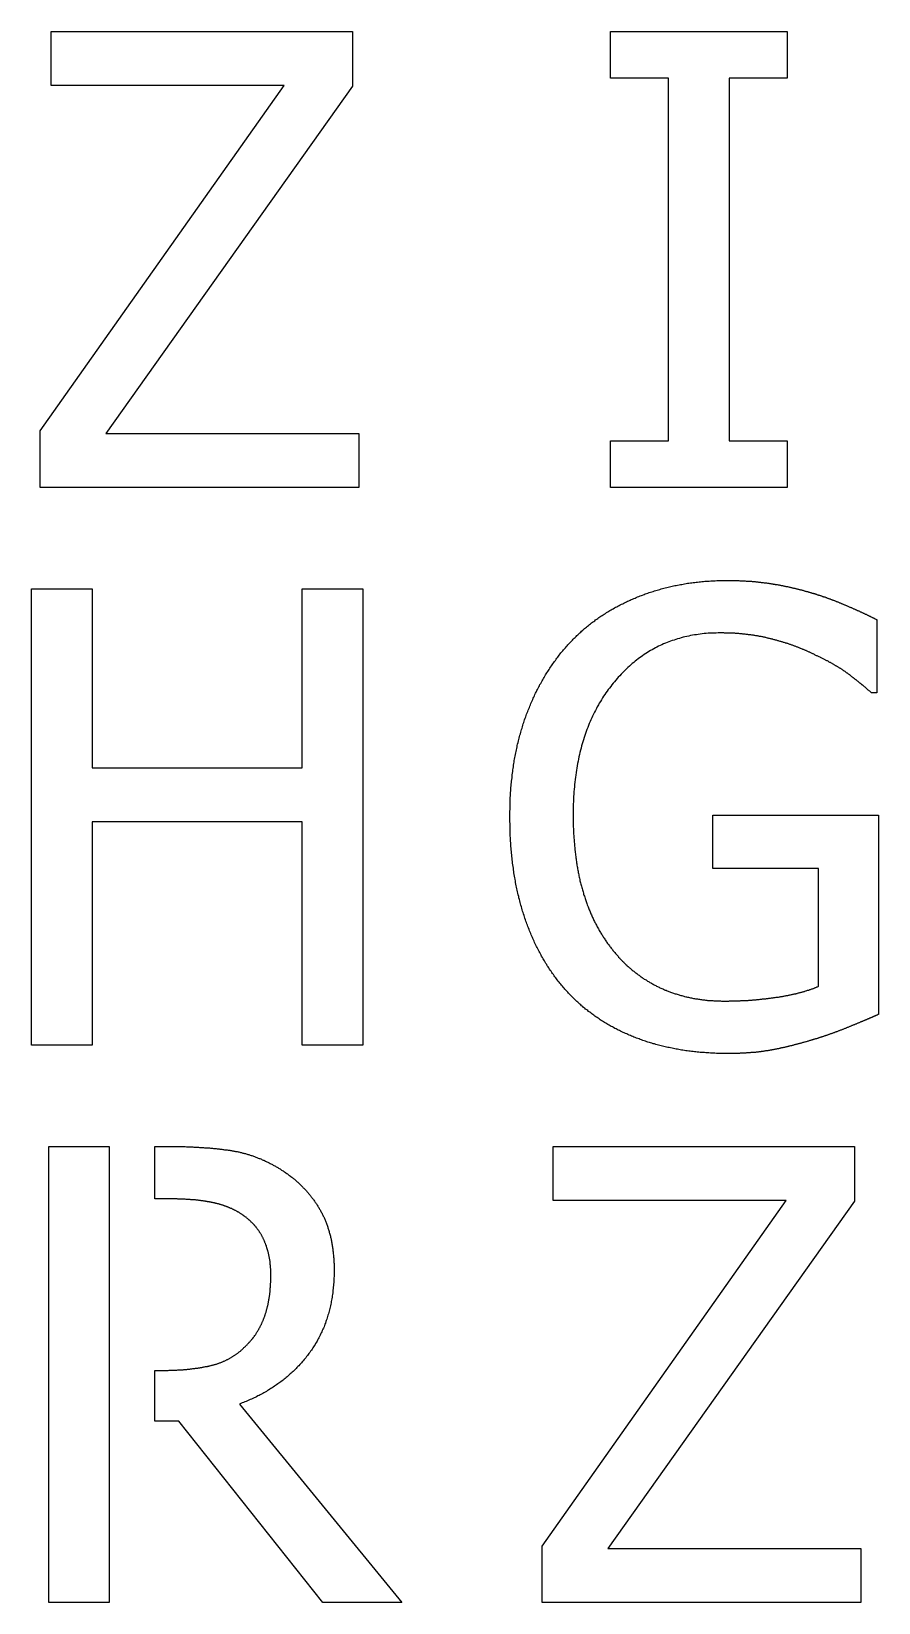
# Model space of a CAD drawing. Extents: x 63 to 563, y 268 to 768.
# Drawn here: x 268.9 to 324.6, y 521.3 to 624.6 of the extents above; entities that cross this region are included whole.
import ezdxf

# ---------------------------------------------------------------- set-up
doc = ezdxf.new("R2010")
doc.units = 0
doc.header["$LTSCALE"] = 2
doc.header["$MEASUREMENT"] = 0
doc.layers.get('0').update_dxf_attribs({"linetype": 'CONTINUOUS'})

msp = doc.modelspace()

# ---------------------------------------------------------------- linework, layer by layer
at = {"color": 1}
for points in [[(290.43, 594.59), (269.48, 594.59), (269.48, 598.31), (285.52, 621.04), (270.21, 621.04), (270.21, 624.59), (290.02, 624.59), (290.02, 620.99), (273.8, 598.14), (290.43, 598.14)], [(306.97, 597.65), (310.79, 597.65), (310.79, 621.52), (306.97, 621.52), (306.97, 624.59), (318.59, 624.59), (318.59, 621.52), (314.78, 621.52), (314.78, 597.65), (318.59, 597.65), (318.59, 594.59), (306.97, 594.59)], [(324.48, 581.09), (324.14, 581.09), (324.11, 581.11), (324.09, 581.13), (324.07, 581.15), (324.04, 581.17), (324.02, 581.19), (323.99, 581.21), (323.97, 581.23), (323.95, 581.25), (323.92, 581.27), (323.9, 581.29), (323.88, 581.31), (323.85, 581.33), (323.83, 581.35), (323.8, 581.38), (323.78, 581.4), (323.76, 581.42), (323.73, 581.44), (323.71, 581.46), (323.68, 581.48), (323.66, 581.5), (323.64, 581.52), (323.61, 581.54), (323.59, 581.56), (323.56, 581.58), (323.54, 581.6), (323.51, 581.62), (323.49, 581.64), (323.47, 581.66), (323.44, 581.68), (323.42, 581.7), (323.39, 581.72), (323.37, 581.73), (323.34, 581.75), (323.32, 581.77), (323.3, 581.79), (323.27, 581.81), (323.25, 581.83), (323.22, 581.85), (323.2, 581.87), (323.17, 581.89), (323.15, 581.91), (323.12, 581.93), (323.1, 581.95), (323.08, 581.97), (323.05, 581.99), (323.03, 582.01), (323, 582.03), (322.98, 582.05), (322.95, 582.07), (322.93, 582.08), (322.9, 582.1), (322.88, 582.12), (322.85, 582.14), (322.83, 582.16), (322.8, 582.18), (322.78, 582.2), (322.76, 582.22), (322.73, 582.24), (322.71, 582.26), (322.68, 582.27), (322.66, 582.29), (322.63, 582.31), (322.61, 582.33), (322.58, 582.35), (322.56, 582.37), (322.53, 582.39), (322.5, 582.41), (322.48, 582.43), (322.45, 582.44), (322.43, 582.46), (322.4, 582.48), (322.37, 582.5), (322.34, 582.52), (322.31, 582.54), (322.29, 582.56), (322.26, 582.58), (322.23, 582.6), (322.2, 582.62), (322.17, 582.64), (322.14, 582.66), (322.11, 582.68), (322.08, 582.69), (322.05, 582.71), (322.01, 582.73), (321.98, 582.75), (321.95, 582.77), (321.92, 582.79), (321.88, 582.81), (321.85, 582.83), (321.82, 582.85), (321.78, 582.87), (321.75, 582.89), (321.72, 582.91), (321.68, 582.93), (321.65, 582.95), (321.61, 582.97), (321.57, 582.99), (321.54, 583.01), (321.5, 583.03), (321.46, 583.05), (321.43, 583.07), (321.39, 583.09), (321.35, 583.11), (321.31, 583.14), (321.28, 583.16), (321.24, 583.18), (321.2, 583.2), (321.16, 583.22), (321.12, 583.24), (321.08, 583.26), (321.04, 583.28), (321, 583.3), (320.96, 583.32), (320.91, 583.34), (320.87, 583.36), (320.83, 583.38), (320.79, 583.4), (320.75, 583.43), (320.7, 583.45), (320.66, 583.47), (320.61, 583.49), (320.57, 583.51), (320.53, 583.53), (320.48, 583.55), (320.44, 583.57), (320.39, 583.6), (320.35, 583.62), (320.31, 583.64), (320.27, 583.66), (320.23, 583.67), (320.19, 583.69), (320.15, 583.71), (320.11, 583.73), (320.07, 583.75), (320.03, 583.77), (319.99, 583.79), (319.95, 583.8), (319.91, 583.82), (319.87, 583.84), (319.83, 583.86), (319.79, 583.87), (319.75, 583.89), (319.71, 583.91), (319.67, 583.93), (319.63, 583.94), (319.59, 583.96), (319.54, 583.98), (319.5, 584), (319.46, 584.01), (319.42, 584.03), (319.38, 584.05), (319.33, 584.06), (319.29, 584.08), (319.25, 584.1), (319.2, 584.11), (319.16, 584.13), (319.12, 584.15), (319.07, 584.16), (319.03, 584.18), (318.99, 584.19), (318.94, 584.21), (318.9, 584.22), (318.85, 584.24), (318.81, 584.26), (318.76, 584.27), (318.72, 584.29), (318.67, 584.3), (318.63, 584.32), (318.58, 584.33), (318.54, 584.35), (318.49, 584.36), (318.45, 584.37), (318.4, 584.39), (318.35, 584.4), (318.31, 584.42), (318.26, 584.43), (318.21, 584.45), (318.17, 584.46), (318.12, 584.47), (318.07, 584.49), (318.02, 584.5), (317.97, 584.51), (317.93, 584.53), (317.88, 584.54), (317.83, 584.55), (317.78, 584.57), (317.73, 584.58), (317.68, 584.59), (317.64, 584.61), (317.59, 584.62), (317.54, 584.63), (317.49, 584.64), (317.44, 584.66), (317.39, 584.67), (317.34, 584.68), (317.29, 584.69), (317.24, 584.7), (317.19, 584.72), (317.14, 584.73), (317.09, 584.74), (317.04, 584.75), (316.99, 584.76), (316.94, 584.77), (316.88, 584.78), (316.83, 584.79), (316.78, 584.8), (316.73, 584.81), (316.68, 584.82), (316.63, 584.83), (316.58, 584.83), (316.52, 584.84), (316.47, 584.85), (316.42, 584.86), (316.37, 584.87), (316.32, 584.88), (316.26, 584.88), (316.21, 584.89), (316.16, 584.9), (316.11, 584.91), (316.05, 584.91), (316, 584.92), (315.95, 584.93), (315.9, 584.93), (315.84, 584.94), (315.79, 584.94), (315.74, 584.95), (315.68, 584.95), (315.63, 584.96), (315.58, 584.96), (315.52, 584.97), (315.47, 584.97), (315.41, 584.98), (315.36, 584.98), (315.3, 584.99), (315.25, 584.99), (315.2, 584.99), (315.14, 585), (315.09, 585), (315.03, 585), (314.98, 585.01), (314.92, 585.01), (314.87, 585.01), (314.81, 585.01), (314.76, 585.02), (314.7, 585.02), (314.64, 585.02), (314.59, 585.02), (314.53, 585.02), (314.48, 585.02), (314.42, 585.03), (314.36, 585.03), (314.31, 585.03), (314.25, 585.03), (314.19, 585.03), (314.06, 585.03), (313.92, 585.02), (313.79, 585.02), (313.66, 585.01), (313.52, 585.01), (313.39, 585), (313.26, 584.99), (313.13, 584.98), (313, 584.96), (312.87, 584.95), (312.74, 584.93), (312.62, 584.91), (312.49, 584.89), (312.37, 584.87), (312.24, 584.85), (312.12, 584.82), (312, 584.79), (311.87, 584.77), (311.75, 584.74), (311.63, 584.7), (311.51, 584.67), (311.39, 584.64), (311.28, 584.6), (311.16, 584.56), (311.04, 584.52), (310.93, 584.48), (310.81, 584.44), (310.7, 584.39), (310.59, 584.35), (310.47, 584.3), (310.36, 584.25), (310.25, 584.2), (310.14, 584.15), (310.03, 584.09), (309.93, 584.04), (309.82, 583.98), (309.71, 583.92), (309.61, 583.86), (309.5, 583.8), (309.4, 583.73), (309.3, 583.67), (309.19, 583.6), (309.09, 583.53), (308.99, 583.46), (308.89, 583.39), (308.79, 583.32), (308.69, 583.24), (308.6, 583.17), (308.5, 583.09), (308.4, 583.01), (308.31, 582.93), (308.22, 582.84), (308.12, 582.76), (308.03, 582.67), (307.94, 582.58), (307.85, 582.49), (307.76, 582.4), (307.67, 582.31), (307.58, 582.21), (307.49, 582.12), (307.41, 582.02), (307.32, 581.92), (307.23, 581.82), (307.15, 581.72), (307.07, 581.61), (306.99, 581.51), (306.91, 581.4), (306.83, 581.3), (306.75, 581.19), (306.67, 581.08), (306.6, 580.97), (306.52, 580.86), (306.45, 580.75), (306.38, 580.63), (306.31, 580.52), (306.24, 580.4), (306.18, 580.29), (306.11, 580.17), (306.05, 580.05), (305.98, 579.93), (305.92, 579.81), (305.86, 579.69), (305.8, 579.56), (305.74, 579.44), (305.69, 579.32), (305.63, 579.19), (305.58, 579.06), (305.53, 578.93), (305.48, 578.8), (305.43, 578.67), (305.38, 578.54), (305.33, 578.41), (305.29, 578.28), (305.24, 578.14), (305.2, 578), (305.16, 577.87), (305.12, 577.73), (305.08, 577.59), (305.04, 577.45), (305, 577.31), (304.97, 577.17), (304.93, 577.02), (304.9, 576.88), (304.87, 576.73), (304.84, 576.59), (304.81, 576.44), (304.78, 576.29), (304.76, 576.14), (304.73, 575.99), (304.71, 575.84), (304.69, 575.68), (304.67, 575.53), (304.65, 575.38), (304.63, 575.22), (304.61, 575.06), (304.6, 574.9), (304.58, 574.74), (304.57, 574.58), (304.56, 574.42), (304.55, 574.26), (304.54, 574.1), (304.54, 573.93), (304.53, 573.76), (304.52, 573.6), (304.52, 573.43), (304.52, 573.26), (304.52, 573.09), (304.52, 573), (304.52, 572.9), (304.52, 572.81), (304.52, 572.71), (304.52, 572.62), (304.52, 572.53), (304.53, 572.43), (304.53, 572.34), (304.53, 572.25), (304.54, 572.16), (304.54, 572.07), (304.54, 571.98), (304.55, 571.89), (304.55, 571.8), (304.56, 571.71), (304.56, 571.62), (304.57, 571.53), (304.58, 571.44), (304.58, 571.35), (304.59, 571.27), (304.6, 571.18), (304.6, 571.09), (304.61, 571.01), (304.62, 570.92), (304.63, 570.83), (304.64, 570.75), (304.65, 570.66), (304.66, 570.58), (304.67, 570.49), (304.68, 570.41), (304.69, 570.33), (304.7, 570.24), (304.71, 570.16), (304.72, 570.08), (304.73, 570), (304.75, 569.91), (304.76, 569.83), (304.77, 569.75), (304.78, 569.67), (304.8, 569.59), (304.81, 569.51), (304.83, 569.43), (304.84, 569.35), (304.86, 569.27), (304.87, 569.2), (304.89, 569.12), (304.9, 569.04), (304.92, 568.96), (304.94, 568.89), (304.96, 568.81), (304.97, 568.73), (304.99, 568.66), (305.01, 568.58), (305.03, 568.51), (305.05, 568.43), (305.07, 568.36), (305.09, 568.29), (305.11, 568.21), (305.13, 568.14), (305.15, 568.07), (305.17, 567.99), (305.19, 567.92), (305.21, 567.85), (305.23, 567.78), (305.26, 567.71), (305.28, 567.64), (305.3, 567.57), (305.33, 567.5), (305.35, 567.43), (305.37, 567.36), (305.4, 567.29), (305.42, 567.22), (305.45, 567.15), (305.47, 567.09), (305.5, 567.02), (305.53, 566.95), (305.55, 566.89), (305.58, 566.82), (305.61, 566.75), (305.63, 566.69), (305.66, 566.62), (305.69, 566.56), (305.72, 566.49), (305.74, 566.43), (305.77, 566.36), (305.8, 566.3), (305.83, 566.24), (305.86, 566.17), (305.89, 566.11), (305.92, 566.05), (305.95, 565.99), (305.98, 565.93), (306.01, 565.87), (306.05, 565.81), (306.08, 565.75), (306.11, 565.69), (306.14, 565.62), (306.18, 565.57), (306.21, 565.51), (306.24, 565.45), (306.28, 565.39), (306.31, 565.33), (306.35, 565.27), (306.38, 565.22), (306.42, 565.16), (306.45, 565.1), (306.49, 565.05), (306.52, 564.99), (306.56, 564.94), (306.6, 564.88), (306.63, 564.83), (306.67, 564.77), (306.71, 564.72), (306.74, 564.66), (306.78, 564.61), (306.82, 564.56), (306.86, 564.51), (306.9, 564.45), (306.94, 564.4), (306.98, 564.35), (307.02, 564.3), (307.06, 564.25), (307.1, 564.2), (307.14, 564.15), (307.18, 564.1), (307.22, 564.05), (307.27, 564), (307.31, 563.95), (307.35, 563.9), (307.39, 563.85), (307.43, 563.8), (307.47, 563.76), (307.51, 563.71), (307.56, 563.66), (307.6, 563.62), (307.64, 563.57), (307.68, 563.53), (307.73, 563.48), (307.77, 563.44), (307.82, 563.39), (307.86, 563.35), (307.9, 563.3), (307.95, 563.26), (307.99, 563.22), (308.04, 563.18), (308.08, 563.13), (308.13, 563.09), (308.18, 563.05), (308.22, 563.01), (308.27, 562.97), (308.32, 562.93), (308.36, 562.89), (308.41, 562.85), (308.46, 562.81), (308.51, 562.77), (308.55, 562.73), (308.6, 562.69), (308.65, 562.66), (308.7, 562.62), (308.75, 562.58), (308.8, 562.54), (308.85, 562.51), (308.9, 562.47), (308.95, 562.44), (309, 562.4), (309.05, 562.37), (309.1, 562.33), (309.15, 562.3), (309.2, 562.26), (309.26, 562.23), (309.31, 562.2), (309.36, 562.16), (309.41, 562.13), (309.47, 562.1), (309.52, 562.07), (309.57, 562.04), (309.63, 562.01), (309.68, 561.98), (309.73, 561.95), (309.79, 561.92), (309.84, 561.89), (309.9, 561.86), (309.95, 561.83), (310.01, 561.8), (310.07, 561.77), (310.12, 561.75), (310.18, 561.72), (310.23, 561.69), (310.29, 561.67), (310.35, 561.64), (310.41, 561.61), (310.46, 561.59), (310.52, 561.56), (310.58, 561.54), (310.64, 561.52), (310.7, 561.49), (310.76, 561.47), (310.81, 561.45), (310.87, 561.42), (310.93, 561.4), (310.99, 561.38), (311.05, 561.36), (311.11, 561.34), (311.17, 561.32), (311.23, 561.3), (311.3, 561.28), (311.36, 561.26), (311.42, 561.24), (311.48, 561.22), (311.54, 561.2), (311.6, 561.19), (311.67, 561.17), (311.73, 561.15), (311.79, 561.14), (311.85, 561.12), (311.92, 561.1), (311.98, 561.09), (312.04, 561.07), (312.11, 561.06), (312.17, 561.05), (312.24, 561.03), (312.3, 561.02), (312.36, 561.01), (312.43, 560.99), (312.5, 560.98), (312.56, 560.97), (312.63, 560.96), (312.69, 560.95), (312.76, 560.94), (312.82, 560.93), (312.89, 560.92), (312.96, 560.91), (313.03, 560.9), (313.09, 560.89), (313.16, 560.89), (313.23, 560.88), (313.3, 560.87), (313.36, 560.86), (313.43, 560.86), (313.5, 560.85), (313.57, 560.85), (313.64, 560.84), (313.71, 560.84), (313.78, 560.83), (313.85, 560.83), (313.92, 560.83), (313.99, 560.82), (314.06, 560.82), (314.13, 560.82), (314.2, 560.82), (314.27, 560.81), (314.34, 560.81), (314.41, 560.81), (314.49, 560.81), (314.54, 560.81), (314.59, 560.81), (314.64, 560.81), (314.7, 560.81), (314.75, 560.81), (314.8, 560.82), (314.86, 560.82), (314.91, 560.82), (314.96, 560.82), (315.01, 560.82), (315.07, 560.82), (315.12, 560.82), (315.17, 560.82), (315.23, 560.82), (315.28, 560.83), (315.33, 560.83), (315.38, 560.83), (315.44, 560.83), (315.49, 560.83), (315.54, 560.84), (315.6, 560.84), (315.65, 560.84), (315.7, 560.84), (315.75, 560.85), (315.81, 560.85), (315.86, 560.85), (315.91, 560.86), (315.97, 560.86), (316.02, 560.86), (316.07, 560.87), (316.12, 560.87), (316.18, 560.87), (316.23, 560.88), (316.28, 560.88), (316.34, 560.89), (316.39, 560.89), (316.44, 560.9), (316.49, 560.9), (316.55, 560.9), (316.6, 560.91), (316.65, 560.91), (316.71, 560.92), (316.76, 560.92), (316.81, 560.93), (316.86, 560.94), (316.92, 560.94), (316.97, 560.95), (317.02, 560.95), (317.07, 560.96), (317.13, 560.96), (317.18, 560.97), (317.23, 560.98), (317.29, 560.98), (317.34, 560.99), (317.39, 561), (317.44, 561), (317.5, 561.01), (317.55, 561.02), (317.6, 561.02), (317.66, 561.03), (317.71, 561.04), (317.76, 561.04), (317.81, 561.05), (317.87, 561.06), (317.92, 561.07), (317.97, 561.08), (318.02, 561.08), (318.08, 561.09), (318.13, 561.1), (318.18, 561.11), (318.23, 561.12), (318.28, 561.12), (318.33, 561.13), (318.38, 561.14), (318.43, 561.15), (318.48, 561.16), (318.53, 561.17), (318.58, 561.18), (318.63, 561.19), (318.68, 561.2), (318.72, 561.21), (318.77, 561.22), (318.82, 561.23), (318.87, 561.24), (318.92, 561.25), (318.96, 561.26), (319.01, 561.27), (319.06, 561.28), (319.1, 561.29), (319.15, 561.3), (319.19, 561.31), (319.24, 561.32), (319.28, 561.33), (319.33, 561.35), (319.37, 561.36), (319.42, 561.37), (319.46, 561.38), (319.51, 561.39), (319.55, 561.4), (319.59, 561.42), (319.64, 561.43), (319.68, 561.44), (319.72, 561.45), (319.76, 561.47), (319.81, 561.48), (319.85, 561.49), (319.89, 561.5), (319.93, 561.52), (319.97, 561.53), (320.01, 561.54), (320.05, 561.56), (320.09, 561.57), (320.13, 561.58), (320.17, 561.6), (320.21, 561.61), (320.25, 561.62), (320.29, 561.64), (320.33, 561.65), (320.36, 561.67), (320.4, 561.68), (320.44, 561.7), (320.48, 561.71), (320.52, 561.73), (320.55, 561.74), (320.59, 561.76), (320.62, 561.77), (320.66, 561.79), (320.66, 569.54), (313.71, 569.54), (313.71, 573.04), (324.6, 573.04), (324.6, 559.94), (324.58, 559.93), (324.55, 559.92), (324.53, 559.91), (324.5, 559.89), (324.48, 559.88), (324.45, 559.87), (324.43, 559.86), (324.4, 559.85), (324.38, 559.84), (324.35, 559.83), (324.32, 559.81), (324.3, 559.8), (324.27, 559.79), (324.24, 559.78), (324.21, 559.77), (324.19, 559.75), (324.16, 559.74), (324.13, 559.73), (324.1, 559.72), (324.07, 559.71), (324.04, 559.69), (324.01, 559.68), (323.98, 559.67), (323.95, 559.65), (323.92, 559.64), (323.89, 559.63), (323.86, 559.62), (323.83, 559.6), (323.8, 559.59), (323.77, 559.58), (323.74, 559.56), (323.7, 559.55), (323.67, 559.53), (323.64, 559.52), (323.61, 559.51), (323.57, 559.49), (323.54, 559.48), (323.51, 559.47), (323.47, 559.45), (323.44, 559.44), (323.4, 559.42), (323.37, 559.41), (323.33, 559.39), (323.3, 559.38), (323.26, 559.36), (323.23, 559.35), (323.19, 559.33), (323.15, 559.32), (323.12, 559.3), (323.08, 559.29), (323.04, 559.27), (323.01, 559.26), (322.97, 559.24), (322.93, 559.23), (322.89, 559.21), (322.85, 559.2), (322.82, 559.18), (322.78, 559.16), (322.74, 559.15), (322.7, 559.13), (322.66, 559.12), (322.62, 559.1), (322.58, 559.08), (322.54, 559.07), (322.5, 559.05), (322.46, 559.03), (322.42, 559.02), (322.38, 559), (322.34, 558.99), (322.3, 558.97), (322.26, 558.95), (322.22, 558.94), (322.18, 558.92), (322.14, 558.91), (322.1, 558.89), (322.06, 558.88), (322.02, 558.86), (321.98, 558.85), (321.94, 558.83), (321.9, 558.82), (321.86, 558.8), (321.82, 558.79), (321.78, 558.77), (321.75, 558.76), (321.71, 558.74), (321.67, 558.73), (321.63, 558.72), (321.59, 558.7), (321.55, 558.69), (321.52, 558.67), (321.48, 558.66), (321.44, 558.65), (321.4, 558.63), (321.36, 558.62), (321.33, 558.61), (321.29, 558.59), (321.25, 558.58), (321.21, 558.57), (321.18, 558.55), (321.14, 558.54), (321.1, 558.53), (321.07, 558.52), (321.03, 558.5), (320.99, 558.49), (320.96, 558.48), (320.92, 558.47), (320.88, 558.46), (320.85, 558.44), (320.81, 558.43), (320.77, 558.42), (320.74, 558.41), (320.7, 558.4), (320.67, 558.39), (320.63, 558.37), (320.6, 558.36), (320.56, 558.35), (320.52, 558.34), (320.49, 558.33), (320.45, 558.32), (320.42, 558.31), (320.38, 558.3), (320.35, 558.29), (320.31, 558.28), (320.28, 558.27), (320.24, 558.26), (320.21, 558.25), (320.17, 558.24), (320.13, 558.22), (320.08, 558.21), (320.04, 558.2), (319.99, 558.18), (319.94, 558.17), (319.9, 558.16), (319.85, 558.14), (319.81, 558.13), (319.76, 558.12), (319.72, 558.1), (319.67, 558.09), (319.62, 558.08), (319.58, 558.07), (319.54, 558.05), (319.49, 558.04), (319.45, 558.03), (319.4, 558.02), (319.36, 558.01), (319.31, 557.99), (319.27, 557.98), (319.23, 557.97), (319.18, 557.96), (319.14, 557.95), (319.1, 557.94), (319.05, 557.93), (319.01, 557.91), (318.97, 557.9), (318.92, 557.89), (318.88, 557.88), (318.84, 557.87), (318.8, 557.86), (318.75, 557.85), (318.71, 557.84), (318.67, 557.83), (318.63, 557.82), (318.59, 557.81), (318.55, 557.8), (318.5, 557.79), (318.46, 557.78), (318.42, 557.77), (318.38, 557.76), (318.34, 557.75), (318.3, 557.74), (318.26, 557.73), (318.22, 557.73), (318.18, 557.72), (318.14, 557.71), (318.1, 557.7), (318.06, 557.69), (318.02, 557.68), (317.98, 557.67), (317.94, 557.67), (317.9, 557.66), (317.86, 557.65), (317.82, 557.64), (317.79, 557.63), (317.75, 557.63), (317.71, 557.62), (317.67, 557.61), (317.63, 557.6), (317.59, 557.6), (317.56, 557.59), (317.52, 557.58), (317.48, 557.58), (317.44, 557.57), (317.41, 557.56), (317.37, 557.56), (317.33, 557.55), (317.29, 557.54), (317.25, 557.54), (317.21, 557.53), (317.17, 557.53), (317.13, 557.52), (317.09, 557.51), (317.05, 557.51), (317.01, 557.5), (316.97, 557.5), (316.93, 557.49), (316.89, 557.49), (316.85, 557.48), (316.81, 557.48), (316.77, 557.47), (316.72, 557.47), (316.68, 557.46), (316.64, 557.46), (316.6, 557.45), (316.55, 557.45), (316.51, 557.44), (316.47, 557.44), (316.42, 557.44), (316.38, 557.43), (316.33, 557.43), (316.29, 557.42), (316.24, 557.42), (316.2, 557.42), (316.15, 557.41), (316.11, 557.41), (316.06, 557.41), (316.02, 557.4), (315.97, 557.4), (315.92, 557.4), (315.88, 557.39), (315.83, 557.39), (315.78, 557.39), (315.74, 557.39), (315.69, 557.38), (315.64, 557.38), (315.59, 557.38), (315.54, 557.38), (315.5, 557.38), (315.45, 557.37), (315.4, 557.37), (315.35, 557.37), (315.3, 557.37), (315.25, 557.37), (315.2, 557.37), (315.15, 557.37), (315.1, 557.37), (315.05, 557.36), (315, 557.36), (314.94, 557.36), (314.89, 557.36), (314.84, 557.36), (314.79, 557.36), (314.74, 557.36), (314.68, 557.36), (314.63, 557.36), (314.53, 557.36), (314.43, 557.36), (314.33, 557.36), (314.23, 557.36), (314.13, 557.37), (314.03, 557.37), (313.94, 557.37), (313.84, 557.38), (313.74, 557.38), (313.64, 557.39), (313.54, 557.39), (313.45, 557.4), (313.35, 557.4), (313.25, 557.41), (313.16, 557.42), (313.06, 557.42), (312.97, 557.43), (312.87, 557.44), (312.78, 557.45), (312.68, 557.46), (312.59, 557.47), (312.49, 557.48), (312.4, 557.49), (312.3, 557.5), (312.21, 557.51), (312.12, 557.52), (312.02, 557.54), (311.93, 557.55), (311.84, 557.56), (311.74, 557.58), (311.65, 557.59), (311.56, 557.61), (311.47, 557.62), (311.38, 557.64), (311.29, 557.66), (311.2, 557.67), (311.11, 557.69), (311.02, 557.71), (310.93, 557.73), (310.84, 557.75), (310.75, 557.77), (310.66, 557.79), (310.57, 557.81), (310.48, 557.83), (310.39, 557.85), (310.3, 557.87), (310.22, 557.89), (310.13, 557.92), (310.04, 557.94), (309.96, 557.96), (309.87, 557.99), (309.78, 558.01), (309.7, 558.04), (309.61, 558.06), (309.53, 558.09), (309.44, 558.12), (309.36, 558.14), (309.27, 558.17), (309.19, 558.2), (309.1, 558.23), (309.02, 558.26), (308.93, 558.29), (308.85, 558.32), (308.77, 558.35), (308.69, 558.38), (308.6, 558.41), (308.52, 558.44), (308.44, 558.48), (308.36, 558.51), (308.28, 558.54), (308.2, 558.58), (308.12, 558.61), (308.04, 558.65), (307.96, 558.68), (307.88, 558.72), (307.8, 558.75), (307.72, 558.79), (307.64, 558.83), (307.57, 558.87), (307.49, 558.91), (307.41, 558.95), (307.34, 558.98), (307.26, 559.02), (307.18, 559.07), (307.11, 559.11), (307.03, 559.15), (306.96, 559.19), (306.88, 559.23), (306.81, 559.28), (306.74, 559.32), (306.66, 559.36), (306.59, 559.41), (306.52, 559.45), (306.45, 559.5), (306.37, 559.54), (306.3, 559.59), (306.23, 559.64), (306.16, 559.68), (306.09, 559.73), (306.02, 559.78), (305.95, 559.83), (305.88, 559.88), (305.81, 559.93), (305.75, 559.98), (305.68, 560.03), (305.61, 560.08), (305.54, 560.13), (305.48, 560.19), (305.41, 560.24), (305.34, 560.29), (305.28, 560.35), (305.21, 560.4), (305.15, 560.46), (305.08, 560.51), (305.02, 560.57), (304.95, 560.62), (304.89, 560.68), (304.83, 560.74), (304.76, 560.79), (304.7, 560.85), (304.64, 560.91), (304.58, 560.97), (304.52, 561.03), (304.46, 561.09), (304.4, 561.15), (304.34, 561.21), (304.28, 561.27), (304.22, 561.34), (304.16, 561.4), (304.1, 561.47), (304.04, 561.53), (303.98, 561.59), (303.92, 561.66), (303.87, 561.73), (303.81, 561.79), (303.76, 561.86), (303.7, 561.93), (303.65, 561.99), (303.59, 562.06), (303.54, 562.13), (303.48, 562.2), (303.43, 562.27), (303.38, 562.34), (303.32, 562.41), (303.27, 562.48), (303.22, 562.55), (303.17, 562.62), (303.12, 562.7), (303.07, 562.77), (303.02, 562.84), (302.97, 562.92), (302.92, 562.99), (302.87, 563.07), (302.82, 563.14), (302.78, 563.22), (302.73, 563.29), (302.68, 563.37), (302.64, 563.45), (302.59, 563.52), (302.54, 563.6), (302.5, 563.68), (302.45, 563.76), (302.41, 563.84), (302.37, 563.92), (302.32, 564), (302.28, 564.08), (302.24, 564.16), (302.2, 564.24), (302.16, 564.33), (302.11, 564.41), (302.07, 564.49), (302.03, 564.58), (301.99, 564.66), (301.95, 564.75), (301.92, 564.83), (301.88, 564.92), (301.84, 565), (301.8, 565.09), (301.76, 565.18), (301.73, 565.26), (301.69, 565.35), (301.66, 565.44), (301.62, 565.53), (301.59, 565.62), (301.55, 565.71), (301.52, 565.8), (301.48, 565.89), (301.45, 565.98), (301.42, 566.07), (301.39, 566.16), (301.35, 566.26), (301.32, 566.35), (301.29, 566.44), (301.26, 566.54), (301.23, 566.63), (301.2, 566.73), (301.17, 566.82), (301.15, 566.92), (301.12, 567.01), (301.09, 567.11), (301.06, 567.21), (301.04, 567.3), (301.01, 567.4), (300.99, 567.5), (300.96, 567.6), (300.94, 567.7), (300.91, 567.8), (300.89, 567.9), (300.87, 568), (300.85, 568.1), (300.82, 568.2), (300.8, 568.3), (300.78, 568.4), (300.76, 568.51), (300.74, 568.61), (300.72, 568.71), (300.7, 568.82), (300.69, 568.92), (300.67, 569.03), (300.65, 569.13), (300.63, 569.24), (300.62, 569.34), (300.6, 569.45), (300.59, 569.56), (300.57, 569.66), (300.56, 569.77), (300.54, 569.88), (300.53, 569.99), (300.52, 570.1), (300.51, 570.21), (300.49, 570.32), (300.48, 570.43), (300.47, 570.54), (300.46, 570.65), (300.45, 570.76), (300.44, 570.88), (300.43, 570.99), (300.43, 571.1), (300.42, 571.21), (300.41, 571.33), (300.4, 571.44), (300.4, 571.56), (300.39, 571.67), (300.39, 571.79), (300.38, 571.9), (300.38, 572.02), (300.37, 572.14), (300.37, 572.26), (300.37, 572.37), (300.37, 572.49), (300.36, 572.61), (300.36, 572.73), (300.36, 572.85), (300.36, 572.97), (300.36, 573.08), (300.36, 573.2), (300.36, 573.31), (300.37, 573.42), (300.37, 573.53), (300.37, 573.65), (300.37, 573.76), (300.38, 573.87), (300.38, 573.98), (300.39, 574.09), (300.39, 574.2), (300.4, 574.31), (300.4, 574.42), (300.41, 574.53), (300.42, 574.64), (300.43, 574.75), (300.43, 574.85), (300.44, 574.96), (300.45, 575.07), (300.46, 575.18), (300.47, 575.28), (300.48, 575.39), (300.5, 575.49), (300.51, 575.6), (300.52, 575.7), (300.53, 575.81), (300.55, 575.91), (300.56, 576.02), (300.57, 576.12), (300.59, 576.22), (300.6, 576.33), (300.62, 576.43), (300.64, 576.53), (300.65, 576.63), (300.67, 576.73), (300.69, 576.83), (300.71, 576.93), (300.73, 577.03), (300.75, 577.13), (300.77, 577.23), (300.79, 577.33), (300.81, 577.43), (300.83, 577.53), (300.85, 577.63), (300.87, 577.72), (300.9, 577.82), (300.92, 577.92), (300.94, 578.01), (300.97, 578.11), (300.99, 578.21), (301.02, 578.3), (301.05, 578.4), (301.07, 578.49), (301.1, 578.58), (301.13, 578.68), (301.16, 578.77), (301.18, 578.86), (301.21, 578.96), (301.24, 579.05), (301.27, 579.14), (301.3, 579.23), (301.33, 579.32), (301.37, 579.41), (301.4, 579.5), (301.43, 579.59), (301.46, 579.68), (301.5, 579.77), (301.53, 579.86), (301.57, 579.95), (301.6, 580.04), (301.64, 580.12), (301.67, 580.21), (301.71, 580.3), (301.74, 580.39), (301.78, 580.47), (301.82, 580.56), (301.86, 580.64), (301.89, 580.73), (301.93, 580.81), (301.97, 580.89), (302.01, 580.98), (302.05, 581.06), (302.09, 581.14), (302.13, 581.23), (302.17, 581.31), (302.22, 581.39), (302.26, 581.47), (302.3, 581.55), (302.34, 581.63), (302.39, 581.71), (302.43, 581.79), (302.48, 581.87), (302.52, 581.95), (302.57, 582.02), (302.61, 582.1), (302.66, 582.18), (302.7, 582.26), (302.75, 582.33), (302.8, 582.41), (302.85, 582.48), (302.89, 582.56), (302.94, 582.63), (302.99, 582.71), (303.04, 582.78), (303.09, 582.86), (303.14, 582.93), (303.19, 583), (303.24, 583.07), (303.29, 583.15), (303.35, 583.22), (303.4, 583.29), (303.45, 583.36), (303.51, 583.43), (303.56, 583.5), (303.61, 583.57), (303.67, 583.64), (303.72, 583.71), (303.78, 583.78), (303.84, 583.84), (303.89, 583.91), (303.95, 583.98), (304.01, 584.04), (304.06, 584.11), (304.12, 584.18), (304.18, 584.24), (304.24, 584.31), (304.3, 584.37), (304.36, 584.43), (304.42, 584.49), (304.47, 584.55), (304.53, 584.62), (304.59, 584.68), (304.65, 584.73), (304.71, 584.79), (304.77, 584.85), (304.83, 584.91), (304.9, 584.97), (304.96, 585.03), (305.02, 585.08), (305.08, 585.14), (305.15, 585.2), (305.21, 585.25), (305.27, 585.31), (305.34, 585.36), (305.4, 585.41), (305.47, 585.47), (305.53, 585.52), (305.6, 585.57), (305.67, 585.63), (305.73, 585.68), (305.8, 585.73), (305.87, 585.78), (305.94, 585.83), (306, 585.88), (306.07, 585.93), (306.14, 585.98), (306.21, 586.03), (306.28, 586.08), (306.35, 586.13), (306.42, 586.17), (306.5, 586.22), (306.57, 586.27), (306.64, 586.31), (306.71, 586.36), (306.79, 586.41), (306.86, 586.45), (306.93, 586.49), (307.01, 586.54), (307.08, 586.58), (307.16, 586.62), (307.24, 586.67), (307.31, 586.71), (307.39, 586.75), (307.46, 586.79), (307.54, 586.83), (307.62, 586.87), (307.7, 586.91), (307.78, 586.95), (307.86, 586.99), (307.94, 587.03), (308.02, 587.07), (308.1, 587.11), (308.18, 587.14), (308.26, 587.18), (308.34, 587.22), (308.42, 587.25), (308.51, 587.29), (308.59, 587.32), (308.67, 587.36), (308.76, 587.39), (308.84, 587.43), (308.92, 587.46), (309.01, 587.49), (309.09, 587.52), (309.18, 587.56), (309.26, 587.59), (309.35, 587.62), (309.44, 587.65), (309.52, 587.68), (309.61, 587.71), (309.7, 587.73), (309.78, 587.76), (309.87, 587.79), (309.96, 587.82), (310.05, 587.84), (310.13, 587.87), (310.22, 587.89), (310.31, 587.92), (310.4, 587.94), (310.49, 587.97), (310.58, 587.99), (310.67, 588.01), (310.76, 588.03), (310.85, 588.05), (310.94, 588.08), (311.03, 588.1), (311.12, 588.12), (311.21, 588.14), (311.3, 588.15), (311.39, 588.17), (311.48, 588.19), (311.58, 588.21), (311.67, 588.22), (311.76, 588.24), (311.85, 588.26), (311.95, 588.27), (312.04, 588.29), (312.13, 588.3), (312.23, 588.31), (312.32, 588.33), (312.42, 588.34), (312.51, 588.35), (312.61, 588.36), (312.7, 588.37), (312.8, 588.38), (312.89, 588.39), (312.99, 588.4), (313.08, 588.41), (313.18, 588.42), (313.28, 588.43), (313.37, 588.43), (313.47, 588.44), (313.57, 588.45), (313.67, 588.45), (313.76, 588.46), (313.86, 588.46), (313.96, 588.47), (314.06, 588.47), (314.16, 588.47), (314.26, 588.47), (314.36, 588.48), (314.46, 588.48), (314.56, 588.48), (314.66, 588.48), (314.7, 588.48), (314.75, 588.48), (314.8, 588.48), (314.85, 588.48), (314.9, 588.48), (314.94, 588.48), (314.99, 588.48), (315.04, 588.48), (315.09, 588.47), (315.14, 588.47), (315.18, 588.47), (315.23, 588.47), (315.28, 588.47), (315.32, 588.47), (315.37, 588.47), (315.42, 588.47), (315.47, 588.46), (315.51, 588.46), (315.56, 588.46), (315.61, 588.46), (315.65, 588.46), (315.7, 588.45), (315.75, 588.45), (315.79, 588.45), (315.84, 588.45), (315.89, 588.44), (315.93, 588.44), (315.98, 588.44), (316.02, 588.43), (316.07, 588.43), (316.12, 588.43), (316.16, 588.42), (316.21, 588.42), (316.25, 588.42), (316.3, 588.41), (316.35, 588.41), (316.39, 588.4), (316.44, 588.4), (316.48, 588.4), (316.53, 588.39), (316.57, 588.39), (316.62, 588.38), (316.66, 588.38), (316.71, 588.37), (316.75, 588.37), (316.8, 588.36), (316.84, 588.36), (316.89, 588.35), (316.93, 588.35), (316.98, 588.34), (317.02, 588.34), (317.07, 588.33), (317.11, 588.33), (317.16, 588.32), (317.2, 588.32), (317.24, 588.31), (317.29, 588.3), (317.33, 588.3), (317.38, 588.29), (317.42, 588.28), (317.46, 588.28), (317.51, 588.27), (317.55, 588.26), (317.6, 588.26), (317.64, 588.25), (317.68, 588.24), (317.73, 588.24), (317.77, 588.23), (317.81, 588.22), (317.86, 588.21), (317.9, 588.21), (317.94, 588.2), (317.99, 588.19), (318.03, 588.18), (318.07, 588.18), (318.11, 588.17), (318.16, 588.16), (318.2, 588.15), (318.24, 588.14), (318.29, 588.14), (318.33, 588.13), (318.37, 588.12), (318.41, 588.11), (318.46, 588.1), (318.5, 588.09), (318.54, 588.08), (318.58, 588.08), (318.62, 588.07), (318.67, 588.06), (318.71, 588.05), (318.75, 588.04), (318.79, 588.03), (318.83, 588.02), (318.88, 588.01), (318.92, 588), (318.96, 587.99), (319, 587.98), (319.04, 587.97), (319.09, 587.96), (319.13, 587.95), (319.17, 587.94), (319.21, 587.93), (319.25, 587.92), (319.29, 587.91), (319.33, 587.9), (319.37, 587.89), (319.42, 587.88), (319.46, 587.87), (319.5, 587.86), (319.54, 587.85), (319.58, 587.84), (319.62, 587.83), (319.66, 587.82), (319.7, 587.8), (319.74, 587.79), (319.78, 587.78), (319.82, 587.77), (319.86, 587.76), (319.9, 587.75), (319.94, 587.74), (319.98, 587.72), (320.02, 587.71), (320.06, 587.7), (320.1, 587.69), (320.14, 587.68), (320.18, 587.66), (320.22, 587.65), (320.26, 587.64), (320.29, 587.63), (320.32, 587.62), (320.35, 587.61), (320.39, 587.61), (320.42, 587.6), (320.45, 587.59), (320.48, 587.58), (320.52, 587.57), (320.55, 587.55), (320.58, 587.54), (320.62, 587.53), (320.65, 587.52), (320.68, 587.51), (320.72, 587.5), (320.75, 587.49), (320.79, 587.48), (320.82, 587.47), (320.85, 587.46), (320.89, 587.44), (320.92, 587.43), (320.96, 587.42), (320.99, 587.41), (321.03, 587.4), (321.06, 587.39), (321.1, 587.37), (321.13, 587.36), (321.17, 587.35), (321.2, 587.34), (321.24, 587.32), (321.27, 587.31), (321.31, 587.3), (321.34, 587.28), (321.38, 587.27), (321.42, 587.26), (321.45, 587.24), (321.49, 587.23), (321.52, 587.22), (321.56, 587.2), (321.6, 587.19), (321.63, 587.17), (321.67, 587.16), (321.71, 587.15), (321.74, 587.13), (321.78, 587.12), (321.82, 587.1), (321.85, 587.09), (321.89, 587.07), (321.93, 587.06), (321.97, 587.04), (322, 587.03), (322.04, 587.01), (322.08, 587), (322.12, 586.98), (322.16, 586.96), (322.19, 586.95), (322.23, 586.93), (322.27, 586.92), (322.31, 586.9), (322.35, 586.88), (322.39, 586.87), (322.43, 586.85), (322.46, 586.83), (322.5, 586.82), (322.54, 586.8), (322.58, 586.78), (322.62, 586.77), (322.66, 586.75), (322.7, 586.73), (322.73, 586.72), (322.77, 586.7), (322.81, 586.69), (322.84, 586.67), (322.88, 586.65), (322.92, 586.64), (322.95, 586.62), (322.99, 586.61), (323.03, 586.59), (323.06, 586.57), (323.1, 586.56), (323.13, 586.54), (323.17, 586.53), (323.2, 586.51), (323.23, 586.5), (323.27, 586.48), (323.3, 586.47), (323.34, 586.45), (323.37, 586.44), (323.4, 586.42), (323.43, 586.41), (323.47, 586.39), (323.5, 586.38), (323.53, 586.36), (323.56, 586.35), (323.59, 586.33), (323.63, 586.32), (323.66, 586.3), (323.69, 586.29), (323.72, 586.27), (323.75, 586.26), (323.78, 586.25), (323.81, 586.23), (323.84, 586.22), (323.87, 586.2), (323.9, 586.19), (323.93, 586.18), (323.95, 586.16), (323.98, 586.15), (324.01, 586.13), (324.04, 586.12), (324.07, 586.11), (324.09, 586.09), (324.12, 586.08), (324.15, 586.07), (324.18, 586.05), (324.2, 586.04), (324.23, 586.03), (324.25, 586.02), (324.28, 586), (324.31, 585.99), (324.33, 585.98), (324.36, 585.96), (324.38, 585.95), (324.41, 585.94), (324.43, 585.93), (324.45, 585.91), (324.48, 585.9)], [(272.89, 572.6), (272.89, 557.92), (268.91, 557.92), (268.91, 587.92), (272.89, 587.92), (272.89, 576.15), (286.7, 576.15), (286.7, 587.92), (290.69, 587.92), (290.69, 557.92), (286.7, 557.92), (286.7, 572.6)], [(270.04, 551.25), (274.02, 551.25), (274.02, 521.25), (270.04, 521.25)], [(282.58, 534.31), (293.25, 521.25), (288.07, 521.25), (278.59, 533.19), (277.02, 533.19), (277.02, 536.52), (277.52, 536.52), (277.58, 536.52), (277.63, 536.52), (277.69, 536.52), (277.74, 536.52), (277.79, 536.52), (277.85, 536.52), (277.9, 536.52), (277.95, 536.53), (278.01, 536.53), (278.06, 536.53), (278.11, 536.53), (278.16, 536.53), (278.22, 536.53), (278.27, 536.54), (278.32, 536.54), (278.37, 536.54), (278.42, 536.54), (278.47, 536.54), (278.52, 536.55), (278.58, 536.55), (278.63, 536.55), (278.68, 536.56), (278.73, 536.56), (278.78, 536.56), (278.83, 536.57), (278.88, 536.57), (278.93, 536.58), (278.98, 536.58), (279.03, 536.58), (279.08, 536.59), (279.12, 536.59), (279.17, 536.6), (279.22, 536.6), (279.27, 536.61), (279.32, 536.61), (279.37, 536.62), (279.42, 536.62), (279.46, 536.63), (279.51, 536.64), (279.56, 536.64), (279.61, 536.65), (279.65, 536.65), (279.7, 536.66), (279.75, 536.67), (279.79, 536.67), (279.84, 536.68), (279.89, 536.69), (279.93, 536.69), (279.98, 536.7), (280.02, 536.71), (280.07, 536.72), (280.11, 536.72), (280.16, 536.73), (280.2, 536.74), (280.25, 536.75), (280.29, 536.76), (280.34, 536.77), (280.38, 536.77), (280.43, 536.78), (280.47, 536.79), (280.51, 536.8), (280.56, 536.81), (280.6, 536.82), (280.64, 536.83), (280.69, 536.84), (280.73, 536.85), (280.77, 536.86), (280.82, 536.87), (280.86, 536.88), (280.9, 536.89), (280.94, 536.91), (280.98, 536.92), (281.02, 536.93), (281.07, 536.94), (281.11, 536.96), (281.15, 536.97), (281.19, 536.98), (281.23, 537), (281.27, 537.01), (281.31, 537.03), (281.35, 537.04), (281.39, 537.06), (281.43, 537.07), (281.47, 537.09), (281.5, 537.1), (281.54, 537.12), (281.58, 537.14), (281.62, 537.15), (281.66, 537.17), (281.7, 537.19), (281.73, 537.21), (281.77, 537.23), (281.81, 537.25), (281.84, 537.26), (281.88, 537.28), (281.92, 537.3), (281.95, 537.32), (281.99, 537.34), (282.03, 537.37), (282.06, 537.39), (282.1, 537.41), (282.13, 537.43), (282.17, 537.45), (282.2, 537.47), (282.24, 537.5), (282.27, 537.52), (282.31, 537.54), (282.34, 537.57), (282.37, 537.59), (282.41, 537.61), (282.44, 537.64), (282.47, 537.66), (282.51, 537.69), (282.54, 537.72), (282.57, 537.74), (282.6, 537.77), (282.64, 537.79), (282.67, 537.82), (282.7, 537.85), (282.73, 537.88), (282.76, 537.9), (282.79, 537.93), (282.82, 537.96), (282.85, 537.99), (282.88, 538.02), (282.91, 538.05), (282.94, 538.08), (282.97, 538.1), (283, 538.13), (283.03, 538.16), (283.05, 538.18), (283.08, 538.21), (283.11, 538.24), (283.13, 538.26), (283.16, 538.29), (283.18, 538.32), (283.21, 538.35), (283.23, 538.37), (283.26, 538.4), (283.28, 538.43), (283.31, 538.46), (283.33, 538.49), (283.36, 538.51), (283.38, 538.54), (283.4, 538.57), (283.43, 538.6), (283.45, 538.63), (283.47, 538.66), (283.5, 538.69), (283.52, 538.72), (283.54, 538.75), (283.56, 538.78), (283.58, 538.81), (283.61, 538.84), (283.63, 538.87), (283.65, 538.9), (283.67, 538.93), (283.69, 538.96), (283.71, 539), (283.73, 539.03), (283.75, 539.06), (283.77, 539.09), (283.79, 539.12), (283.81, 539.16), (283.83, 539.19), (283.85, 539.22), (283.86, 539.25), (283.88, 539.29), (283.9, 539.32), (283.92, 539.35), (283.94, 539.39), (283.95, 539.42), (283.97, 539.45), (283.99, 539.49), (284, 539.52), (284.02, 539.55), (284.04, 539.59), (284.05, 539.62), (284.07, 539.66), (284.08, 539.69), (284.1, 539.73), (284.11, 539.76), (284.13, 539.8), (284.14, 539.83), (284.16, 539.87), (284.17, 539.91), (284.19, 539.94), (284.2, 539.98), (284.21, 540.01), (284.23, 540.05), (284.24, 540.09), (284.25, 540.13), (284.27, 540.16), (284.28, 540.2), (284.29, 540.24), (284.3, 540.27), (284.31, 540.31), (284.33, 540.35), (284.34, 540.39), (284.35, 540.43), (284.36, 540.47), (284.37, 540.51), (284.38, 540.54), (284.39, 540.58), (284.4, 540.62), (284.41, 540.66), (284.42, 540.7), (284.43, 540.74), (284.44, 540.78), (284.45, 540.82), (284.46, 540.86), (284.47, 540.9), (284.47, 540.95), (284.48, 540.99), (284.49, 541.03), (284.5, 541.07), (284.51, 541.11), (284.51, 541.15), (284.52, 541.2), (284.53, 541.24), (284.53, 541.28), (284.54, 541.32), (284.55, 541.37), (284.55, 541.41), (284.56, 541.45), (284.57, 541.5), (284.57, 541.54), (284.58, 541.58), (284.58, 541.63), (284.59, 541.67), (284.59, 541.72), (284.6, 541.76), (284.6, 541.81), (284.61, 541.85), (284.61, 541.9), (284.61, 541.94), (284.62, 541.99), (284.62, 542.03), (284.62, 542.08), (284.63, 542.13), (284.63, 542.17), (284.63, 542.22), (284.63, 542.27), (284.64, 542.31), (284.64, 542.36), (284.64, 542.41), (284.64, 542.45), (284.64, 542.5), (284.64, 542.55), (284.64, 542.6), (284.65, 542.65), (284.65, 542.7), (284.65, 542.74), (284.65, 542.79), (284.65, 542.83), (284.65, 542.88), (284.65, 542.92), (284.64, 542.96), (284.64, 543), (284.64, 543.04), (284.64, 543.08), (284.64, 543.12), (284.64, 543.16), (284.64, 543.2), (284.63, 543.24), (284.63, 543.28), (284.63, 543.32), (284.62, 543.36), (284.62, 543.4), (284.62, 543.44), (284.61, 543.47), (284.61, 543.51), (284.61, 543.55), (284.6, 543.59), (284.6, 543.63), (284.59, 543.67), (284.59, 543.7), (284.58, 543.74), (284.57, 543.78), (284.57, 543.82), (284.56, 543.85), (284.56, 543.89), (284.55, 543.93), (284.54, 543.97), (284.54, 544), (284.53, 544.04), (284.52, 544.08), (284.51, 544.11), (284.51, 544.15), (284.5, 544.18), (284.49, 544.22), (284.48, 544.26), (284.47, 544.29), (284.46, 544.33), (284.45, 544.36), (284.44, 544.4), (284.43, 544.43), (284.42, 544.47), (284.41, 544.5), (284.4, 544.54), (284.39, 544.57), (284.38, 544.6), (284.37, 544.64), (284.36, 544.67), (284.35, 544.71), (284.34, 544.74), (284.32, 544.77), (284.31, 544.81), (284.3, 544.84), (284.29, 544.87), (284.27, 544.9), (284.26, 544.94), (284.25, 544.97), (284.23, 545), (284.22, 545.03), (284.21, 545.07), (284.19, 545.1), (284.18, 545.13), (284.16, 545.16), (284.15, 545.19), (284.13, 545.22), (284.12, 545.26), (284.1, 545.29), (284.08, 545.32), (284.07, 545.35), (284.05, 545.38), (284.03, 545.41), (284.02, 545.44), (284, 545.47), (283.98, 545.5), (283.97, 545.53), (283.95, 545.56), (283.93, 545.59), (283.91, 545.61), (283.89, 545.64), (283.87, 545.67), (283.85, 545.7), (283.83, 545.73), (283.81, 545.76), (283.79, 545.79), (283.77, 545.81), (283.75, 545.84), (283.73, 545.87), (283.71, 545.9), (283.69, 545.92), (283.67, 545.95), (283.65, 545.98), (283.62, 546), (283.6, 546.03), (283.58, 546.05), (283.56, 546.08), (283.53, 546.11), (283.51, 546.13), (283.48, 546.16), (283.46, 546.18), (283.44, 546.21), (283.41, 546.23), (283.39, 546.26), (283.36, 546.28), (283.34, 546.31), (283.31, 546.33), (283.29, 546.36), (283.26, 546.38), (283.23, 546.4), (283.21, 546.43), (283.18, 546.45), (283.15, 546.47), (283.13, 546.5), (283.1, 546.52), (283.07, 546.54), (283.04, 546.56), (283.02, 546.59), (282.99, 546.61), (282.96, 546.63), (282.93, 546.65), (282.9, 546.67), (282.87, 546.7), (282.84, 546.72), (282.81, 546.74), (282.78, 546.76), (282.75, 546.78), (282.72, 546.8), (282.7, 546.81), (282.67, 546.83), (282.64, 546.85), (282.61, 546.87), (282.59, 546.88), (282.56, 546.9), (282.53, 546.92), (282.5, 546.93), (282.48, 546.95), (282.45, 546.96), (282.42, 546.98), (282.39, 546.99), (282.36, 547.01), (282.33, 547.03), (282.3, 547.04), (282.27, 547.06), (282.25, 547.07), (282.22, 547.09), (282.19, 547.1), (282.16, 547.11), (282.13, 547.13), (282.1, 547.14), (282.07, 547.16), (282.04, 547.17), (282.01, 547.18), (281.98, 547.2), (281.95, 547.21), (281.91, 547.22), (281.88, 547.23), (281.85, 547.25), (281.82, 547.26), (281.79, 547.27), (281.76, 547.28), (281.73, 547.3), (281.7, 547.31), (281.66, 547.32), (281.63, 547.33), (281.6, 547.34), (281.57, 547.35), (281.53, 547.37), (281.5, 547.38), (281.47, 547.39), (281.44, 547.4), (281.4, 547.41), (281.37, 547.42), (281.34, 547.43), (281.3, 547.44), (281.27, 547.45), (281.24, 547.46), (281.2, 547.47), (281.17, 547.48), (281.14, 547.48), (281.1, 547.49), (281.07, 547.5), (281.03, 547.51), (281, 547.52), (280.96, 547.53), (280.93, 547.54), (280.89, 547.54), (280.86, 547.55), (280.82, 547.56), (280.79, 547.57), (280.75, 547.57), (280.72, 547.58), (280.68, 547.59), (280.64, 547.59), (280.61, 547.6), (280.57, 547.61), (280.53, 547.61), (280.49, 547.62), (280.46, 547.63), (280.42, 547.63), (280.38, 547.64), (280.34, 547.65), (280.3, 547.65), (280.26, 547.66), (280.23, 547.66), (280.19, 547.67), (280.15, 547.67), (280.11, 547.68), (280.07, 547.68), (280.03, 547.69), (279.98, 547.69), (279.94, 547.7), (279.9, 547.7), (279.86, 547.71), (279.82, 547.71), (279.78, 547.72), (279.73, 547.72), (279.69, 547.73), (279.65, 547.73), (279.61, 547.73), (279.56, 547.74), (279.52, 547.74), (279.47, 547.75), (279.43, 547.75), (279.39, 547.75), (279.34, 547.76), (279.3, 547.76), (279.25, 547.76), (279.21, 547.77), (279.16, 547.77), (279.11, 547.77), (279.07, 547.77), (279.02, 547.78), (278.97, 547.78), (278.93, 547.78), (278.88, 547.78), (278.83, 547.78), (278.79, 547.79), (278.74, 547.79), (278.69, 547.79), (278.64, 547.79), (278.59, 547.79), (278.54, 547.79), (278.49, 547.8), (278.44, 547.8), (278.39, 547.8), (278.34, 547.8), (278.29, 547.8), (278.24, 547.8), (278.19, 547.8), (278.14, 547.8), (278.09, 547.8), (278.04, 547.8), (277.99, 547.8), (277.02, 547.8), (277.02, 551.25), (277.77, 551.25), (277.85, 551.25), (277.93, 551.25), (278.01, 551.25), (278.09, 551.25), (278.17, 551.25), (278.25, 551.25), (278.32, 551.25), (278.4, 551.25), (278.48, 551.25), (278.56, 551.25), (278.63, 551.24), (278.71, 551.24), (278.79, 551.24), (278.86, 551.24), (278.94, 551.24), (279.01, 551.24), (279.09, 551.23), (279.16, 551.23), (279.23, 551.23), (279.31, 551.23), (279.38, 551.22), (279.45, 551.22), (279.52, 551.22), (279.59, 551.21), (279.67, 551.21), (279.74, 551.21), (279.81, 551.2), (279.88, 551.2), (279.95, 551.19), (280.01, 551.19), (280.08, 551.19), (280.15, 551.18), (280.22, 551.18), (280.29, 551.17), (280.35, 551.17), (280.42, 551.16), (280.48, 551.16), (280.55, 551.15), (280.62, 551.15), (280.68, 551.14), (280.74, 551.14), (280.81, 551.13), (280.87, 551.12), (280.94, 551.12), (281, 551.11), (281.06, 551.11), (281.12, 551.1), (281.18, 551.09), (281.24, 551.09), (281.3, 551.08), (281.36, 551.07), (281.42, 551.07), (281.48, 551.06), (281.54, 551.05), (281.6, 551.04), (281.66, 551.04), (281.72, 551.03), (281.77, 551.02), (281.83, 551.01), (281.89, 551), (281.94, 551), (282, 550.99), (282.05, 550.98), (282.11, 550.97), (282.16, 550.96), (282.22, 550.95), (282.27, 550.94), (282.33, 550.93), (282.38, 550.92), (282.44, 550.91), (282.49, 550.9), (282.54, 550.89), (282.6, 550.87), (282.65, 550.86), (282.71, 550.85), (282.76, 550.83), (282.81, 550.82), (282.87, 550.81), (282.92, 550.79), (282.97, 550.78), (283.03, 550.76), (283.08, 550.75), (283.13, 550.73), (283.19, 550.72), (283.24, 550.7), (283.29, 550.68), (283.35, 550.66), (283.4, 550.65), (283.45, 550.63), (283.5, 550.61), (283.56, 550.59), (283.61, 550.57), (283.66, 550.55), (283.72, 550.53), (283.77, 550.51), (283.82, 550.49), (283.87, 550.47), (283.92, 550.45), (283.98, 550.43), (284.03, 550.41), (284.08, 550.38), (284.13, 550.36), (284.18, 550.34), (284.23, 550.32), (284.29, 550.29), (284.34, 550.27), (284.39, 550.24), (284.44, 550.22), (284.49, 550.19), (284.54, 550.17), (284.59, 550.14), (284.64, 550.11), (284.7, 550.09), (284.75, 550.06), (284.8, 550.03), (284.85, 550), (284.9, 549.98), (284.95, 549.95), (285, 549.92), (285.05, 549.89), (285.1, 549.86), (285.15, 549.83), (285.2, 549.8), (285.25, 549.77), (285.3, 549.74), (285.35, 549.7), (285.4, 549.67), (285.45, 549.64), (285.5, 549.61), (285.55, 549.58), (285.6, 549.54), (285.64, 549.51), (285.69, 549.47), (285.74, 549.44), (285.79, 549.41), (285.83, 549.37), (285.88, 549.34), (285.93, 549.3), (285.97, 549.27), (286.02, 549.23), (286.06, 549.19), (286.11, 549.16), (286.15, 549.12), (286.2, 549.09), (286.24, 549.05), (286.29, 549.01), (286.33, 548.97), (286.37, 548.93), (286.41, 548.9), (286.46, 548.86), (286.5, 548.82), (286.54, 548.78), (286.58, 548.74), (286.62, 548.7), (286.66, 548.66), (286.7, 548.62), (286.74, 548.58), (286.78, 548.54), (286.82, 548.5), (286.86, 548.46), (286.9, 548.42), (286.94, 548.37), (286.98, 548.33), (287.01, 548.29), (287.05, 548.25), (287.09, 548.2), (287.13, 548.16), (287.16, 548.12), (287.2, 548.07), (287.23, 548.03), (287.27, 547.98), (287.3, 547.94), (287.34, 547.89), (287.37, 547.85), (287.41, 547.8), (287.44, 547.76), (287.47, 547.71), (287.51, 547.66), (287.54, 547.62), (287.57, 547.57), (287.6, 547.52), (287.64, 547.48), (287.67, 547.43), (287.7, 547.38), (287.73, 547.33), (287.76, 547.28), (287.79, 547.23), (287.82, 547.18), (287.85, 547.13), (287.88, 547.08), (287.91, 547.03), (287.93, 546.98), (287.96, 546.93), (287.99, 546.88), (288.02, 546.83), (288.04, 546.78), (288.07, 546.73), (288.09, 546.67), (288.12, 546.62), (288.14, 546.57), (288.17, 546.51), (288.19, 546.46), (288.22, 546.4), (288.24, 546.35), (288.26, 546.29), (288.28, 546.24), (288.3, 546.18), (288.33, 546.12), (288.35, 546.07), (288.37, 546.01), (288.39, 545.95), (288.4, 545.89), (288.42, 545.83), (288.44, 545.78), (288.46, 545.72), (288.48, 545.66), (288.49, 545.6), (288.51, 545.54), (288.53, 545.48), (288.54, 545.41), (288.56, 545.35), (288.57, 545.29), (288.59, 545.23), (288.6, 545.17), (288.61, 545.1), (288.63, 545.04), (288.64, 544.98), (288.65, 544.91), (288.66, 544.85), (288.67, 544.78), (288.68, 544.72), (288.69, 544.65), (288.7, 544.58), (288.71, 544.52), (288.72, 544.45), (288.73, 544.38), (288.74, 544.32), (288.75, 544.25), (288.75, 544.18), (288.76, 544.11), (288.77, 544.04), (288.77, 543.97), (288.78, 543.9), (288.78, 543.83), (288.79, 543.76), (288.79, 543.69), (288.79, 543.62), (288.8, 543.55), (288.8, 543.48), (288.8, 543.4), (288.8, 543.33), (288.8, 543.26), (288.8, 543.18), (288.8, 543.11), (288.8, 543.01), (288.8, 542.9), (288.8, 542.8), (288.8, 542.7), (288.79, 542.6), (288.79, 542.5), (288.78, 542.4), (288.78, 542.3), (288.77, 542.2), (288.76, 542.1), (288.75, 542), (288.74, 541.91), (288.73, 541.81), (288.72, 541.71), (288.71, 541.62), (288.7, 541.52), (288.68, 541.43), (288.67, 541.33), (288.65, 541.24), (288.64, 541.15), (288.62, 541.05), (288.6, 540.96), (288.58, 540.87), (288.56, 540.78), (288.54, 540.69), (288.52, 540.6), (288.5, 540.51), (288.48, 540.42), (288.45, 540.33), (288.43, 540.24), (288.4, 540.16), (288.38, 540.07), (288.35, 539.98), (288.32, 539.9), (288.29, 539.81), (288.26, 539.73), (288.23, 539.64), (288.2, 539.56), (288.17, 539.48), (288.14, 539.39), (288.1, 539.31), (288.07, 539.23), (288.03, 539.15), (288, 539.07), (287.96, 538.99), (287.92, 538.91), (287.88, 538.83), (287.85, 538.75), (287.8, 538.67), (287.76, 538.6), (287.72, 538.52), (287.68, 538.44), (287.64, 538.37), (287.59, 538.29), (287.55, 538.22), (287.5, 538.14), (287.45, 538.07), (287.4, 538), (287.36, 537.92), (287.31, 537.85), (287.26, 537.78), (287.2, 537.71), (287.15, 537.64), (287.1, 537.57), (287.05, 537.5), (286.99, 537.43), (286.94, 537.36), (286.88, 537.29), (286.83, 537.23), (286.77, 537.16), (286.71, 537.09), (286.66, 537.03), (286.6, 536.96), (286.54, 536.9), (286.48, 536.83), (286.42, 536.77), (286.36, 536.71), (286.3, 536.65), (286.24, 536.59), (286.17, 536.52), (286.11, 536.46), (286.05, 536.4), (285.98, 536.35), (285.92, 536.29), (285.85, 536.23), (285.79, 536.17), (285.72, 536.11), (285.65, 536.06), (285.59, 536), (285.52, 535.95), (285.45, 535.89), (285.38, 535.84), (285.31, 535.78), (285.24, 535.73), (285.17, 535.68), (285.1, 535.63), (285.02, 535.58), (284.95, 535.53), (284.88, 535.48), (284.8, 535.43), (284.73, 535.38), (284.65, 535.33), (284.58, 535.28), (284.5, 535.23), (284.42, 535.19), (284.35, 535.14), (284.27, 535.1), (284.19, 535.05), (284.11, 535.01), (284.03, 534.96), (283.95, 534.92), (283.87, 534.88), (283.79, 534.84), (283.7, 534.79), (283.62, 534.75), (283.54, 534.71), (283.45, 534.67), (283.37, 534.63), (283.28, 534.6), (283.2, 534.56), (283.11, 534.52), (283.02, 534.48), (282.94, 534.45), (282.85, 534.41), (282.76, 534.38), (282.67, 534.34), (282.58, 534.31)], [(323.43, 521.25), (302.48, 521.25), (302.48, 524.97), (318.52, 547.7), (303.21, 547.7), (303.21, 551.25), (323.02, 551.25), (323.02, 547.65), (306.8, 524.8), (323.43, 524.8)]]:
    msp.add_lwpolyline(points, close=True, dxfattribs=at)

doc.saveas('drawing.dxf')
